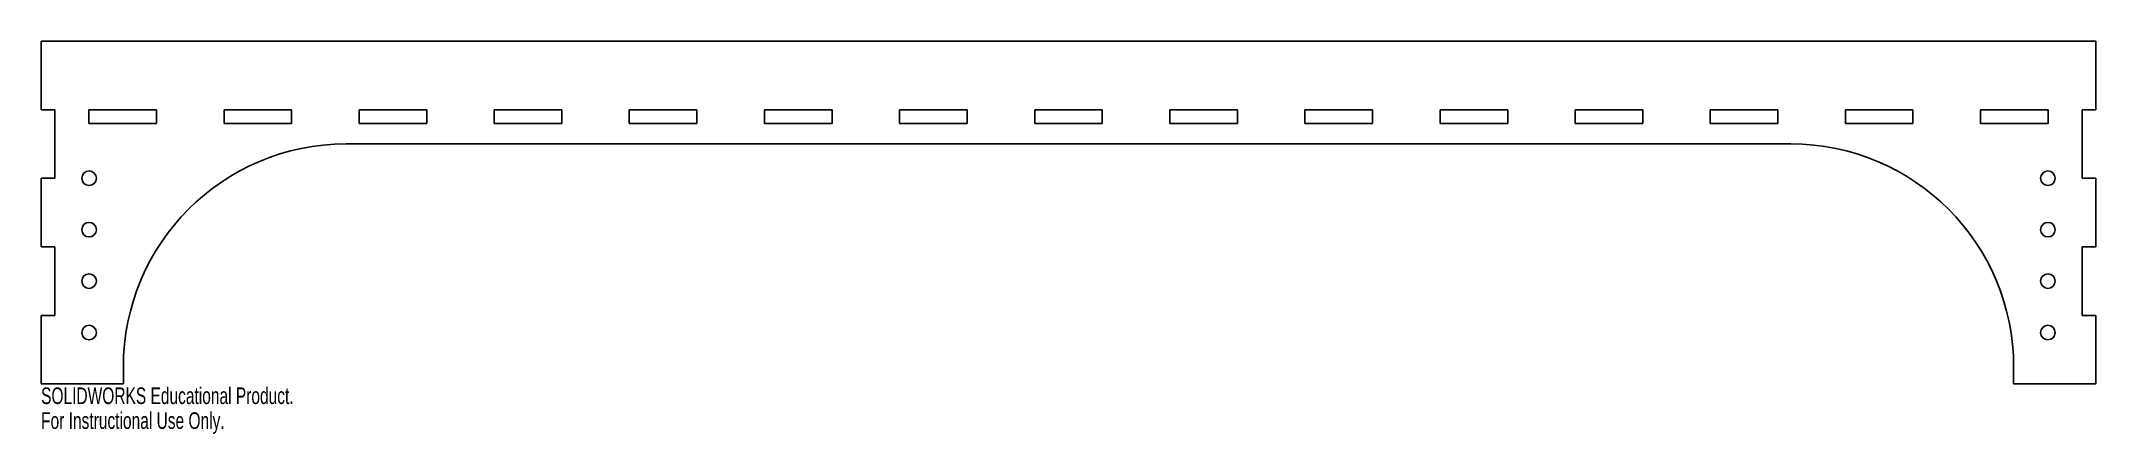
# Model space of a CAD drawing. Header units: millimetres. Extents: x -300 to 300, y -91 to 24.
import ezdxf

# ---------------------------------------------------------------- set-up
doc = ezdxf.new("R2010")
doc.units = ezdxf.units.MM
doc.styles.add('SLDTEXTSTYLE0', font='TXT', dxfattribs={"width": 0.7})

msp = doc.modelspace()

# ---------------------------------------------------------------- linework, layer by layer
at = {"color": 7, "linetype": 'Continuous', "lineweight": 25}
for p, q in [((299.8, 24), (-299.8, 24)), ((-299.8, 24), (-299.8, 4)), ((299.8, 4), (299.8, 24)), ((-299.8, 4), (-295.8, 4)), ((-295.8, 4), (-295.8, -16)), ((-285.8325, 4), (-285.8325, 0)), ((-266.1075, 4), (-285.8325, 4)), ((-285.8325, 0), (-266.1075, 0)), ((-266.1075, 0), (-266.1075, 4)), ((-246.4125, 4), (-246.4125, 0)), ((-226.6875, 4), (-246.4125, 4)), ((-246.4125, 0), (-226.6875, 0)), ((-226.6875, 0), (-226.6875, 4)), ((-206.9925, 4), (-206.9925, 0)), ((-187.2675, 4), (-206.9925, 4)), ((-206.9925, 0), (-187.2675, 0)), ((-187.2675, 0), (-187.2675, 4)), ((-167.5725, 4), (-167.5725, 0)), ((-147.8475, 4), (-167.5725, 4)), ((-167.5725, 0), (-147.8475, 0)), ((-147.8475, 0), (-147.8475, 4)), ((-128.1525, 4), (-128.1525, 0)), ((-108.4275, 4), (-128.1525, 4)), ((-128.1525, 0), (-108.4275, 0)), ((-108.4275, 0), (-108.4275, 4)), ((-88.7325, 4), (-88.7325, 0)), ((-69.0075, 4), (-88.7325, 4)), ((-88.7325, 0), (-69.0075, 0)), ((-69.0075, 0), (-69.0075, 4)), ((-49.3125, 4), (-49.3125, 0)), ((-29.5875, 4), (-49.3125, 4)), ((-49.3125, 0), (-29.5875, 0)), ((-29.5875, 0), (-29.5875, 4)), ((-9.8625, 4), (-9.8625, 0)), ((9.8625, 4), (-9.8625, 4)), ((-9.8625, 0), (9.8625, 0)), ((9.8625, 0), (9.8625, 4)), ((49.3125, 4), (29.5875, 4)), ((29.5875, 4), (29.5875, 0)), ((29.5875, 0), (49.3125, 0)), ((49.3125, 0), (49.3125, 4)), ((69.0075, 4), (69.0075, 0)), ((88.7325, 4), (69.0075, 4)), ((69.0075, 0), (88.7325, 0)), ((88.7325, 0), (88.7325, 4)), ((108.4275, 4), (108.4275, 0)), ((128.1525, 4), (108.4275, 4)), ((108.4275, 0), (128.1525, 0)), ((128.1525, 0), (128.1525, 4)), ((147.8475, 4), (147.8475, 0)), ((167.5725, 4), (147.8475, 4)), ((147.8475, 0), (167.5725, 0)), ((167.5725, 0), (167.5725, 4)), ((187.2675, 4), (187.2675, 0)), ((206.9925, 4), (187.2675, 4)), ((187.2675, 0), (206.9925, 0)), ((206.9925, 0), (206.9925, 4)), ((226.6875, 4), (226.6875, 0)), ((246.4125, 4), (226.6875, 4)), ((226.6875, 0), (246.4125, 0)), ((246.4125, 0), (246.4125, 4)), ((266.1075, 4), (266.1075, 0)), ((285.8325, 4), (266.1075, 4)), ((266.1075, 0), (285.8325, 0)), ((285.8325, 0), (285.8325, 4)), ((295.8, -16), (295.8, 4)), ((295.8, 4), (299.8, 4)), ((-210.8, -6), (210.8, -6)), ((-295.8, -16), (-299.8, -16)), ((-299.8, -16), (-299.8, -36)), ((299.8, -16), (295.8, -16)), ((299.8, -36), (299.8, -16)), ((-299.8, -36), (-295.8, -36)), ((-295.8, -36), (-295.8, -56)), ((295.8, -56), (295.8, -36)), ((295.8, -36), (299.8, -36)), ((-295.8, -56), (-299.8, -56)), ((-299.8, -56), (-299.8, -76)), ((299.8, -56), (295.8, -56)), ((299.8, -76), (299.8, -56)), ((-275.8, -76), (-275.8, -71)), ((275.8, -71), (275.8, -76)), ((-299.8, -76), (-275.8, -76)), ((275.8, -76), (299.8, -76))]:
    msp.add_line(p, q, dxfattribs=at)
for centre in [(-285.8, -16), (285.8, -16), (-285.8, -31), (285.8, -31), (-285.8, -46), (285.8, -46), (-285.8, -61), (285.8, -61)]:
    msp.add_circle(centre, 2.125, dxfattribs=at)
for centre, start, end in [((-210.8, -71), 90, 180), ((210.8, -71), 0, 90)]:
    msp.add_arc(centre, 65, start, end, dxfattribs=at)

# ---------------------------------------------------------------- texts
at = {"color": 7, "linetype": 'Continuous', "char_height": 4.83362, "attachment_point": 1, "style": 'SLDTEXTSTYLE0'}
for s, insert in [('SOLIDWORKS Educational Product.', (-299.8, -77.0196)), ('For Instructional Use Only.', (-299.8, -84.27))]:
    msp.add_mtext(s, dxfattribs=dict(at, insert=insert))

doc.saveas('drawing.dxf')
